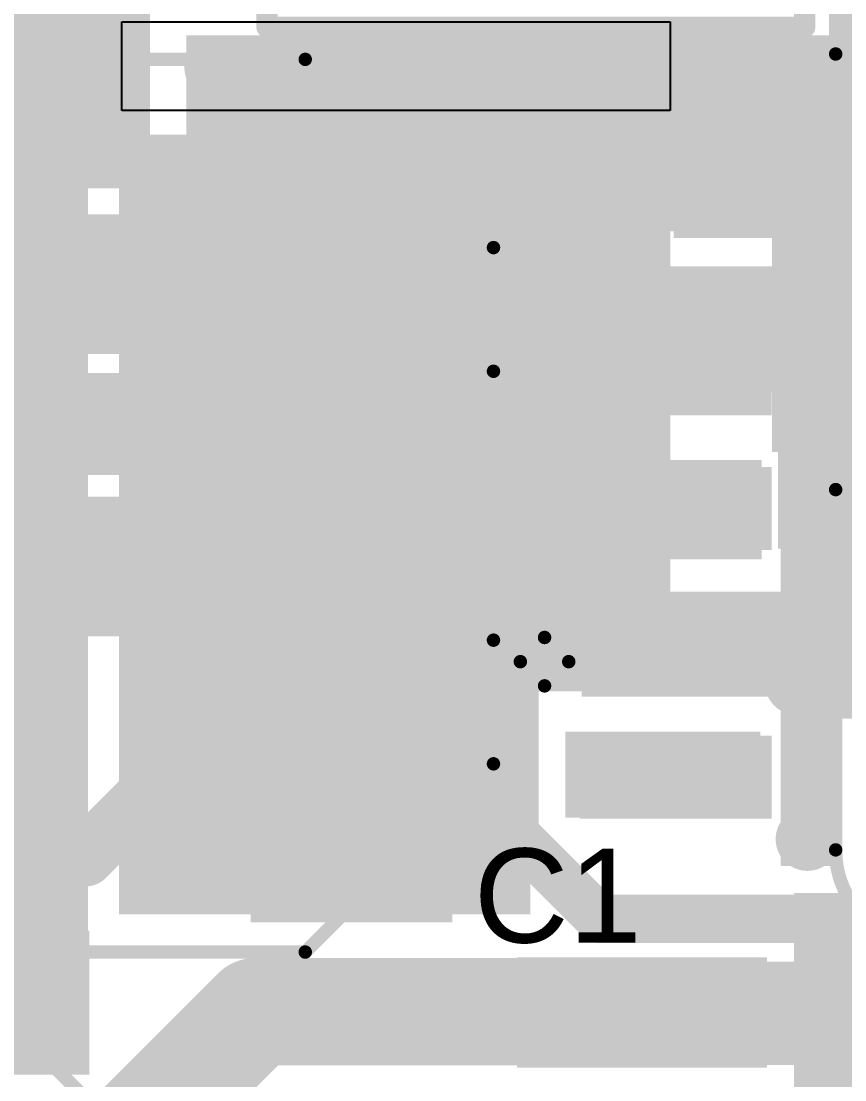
# Model space of a CAD drawing. Header units: millimetres. Extents: x -1.41 to 1.41, y -0.13 to 2.68.
# Drawn here: x -0.0814 to 0.2249, y 1.9225 to 2.3162 of the extents above; entities that cross this region are included whole.
import ezdxf

# ---------------------------------------------------------------- set-up
doc = ezdxf.new("R2010")
doc.units = ezdxf.units.MM
doc.header["$MEASUREMENT"] = 0
for name, color, linetype in [('BottomLayer', 5, 'Continuous'), ('BottomPaste', 16, 'Continuous'), ('BottomSolder', 6, 'Continuous'), ('Mechanical2', 216, 'Continuous'), ('MultiLayer', 9, 'Continuous'), ('PadHoleLayer', 156, 'Continuous'), ('TopLayer', 1, 'Continuous'), ('TopOverlay', 2, 'Continuous'), ('TopPaste', 8, 'Continuous'), ('TopSolder', 216, 'Continuous'), ('ViaHoleLayer', 16, 'Continuous')]:
    doc.layers.add(name, color=color, linetype=linetype)
doc.styles.add('Arial', font='arial.ttf', dxfattribs={"height": 0.2})

# ---------------------------------------------------------------- blocks, each defined once
blk = doc.blocks.new('EEEFT1H221AP_5')
at = {"layer": 'TopLayer'}
blk.add_hatch(color=1, dxfattribs=at).paths.add_polyline_path([(-0.2185, 0.03937), (-0.06102, 0.03937), (-0.06102, -0.03937), (-0.2185, -0.03937)])
at = {"layer": 'TopPaste'}
blk.add_hatch(color=8, dxfattribs=at).paths.add_polyline_path([(-0.2185, 0.03937), (-0.06102, 0.03937), (-0.06102, -0.03937), (-0.2185, -0.03937)])
at = {"layer": 'TopSolder'}
blk.add_hatch(color=216, dxfattribs=at).paths.add_polyline_path([(-0.2225, 0.04337), (-0.05702, 0.04337), (-0.05702, -0.04337), (-0.2225, -0.04337)])
at = {"layer": 'TopOverlay', "const_width": 0.005}
for points in [[(-0.095, 0.166), (-0.165, 0.096)], [(0.136, 0.166), (-0.095, 0.166)], [(-0.165, 0.096), (-0.165, 0.05)], [(-0.184, 0.067), (-0.184, 0.049)], [(-0.175, 0.058), (-0.193, 0.058)], [(-0.165, -0.05), (-0.165, -0.096)], [(-0.095, -0.166), (-0.165, -0.096)], [(0.136, -0.166), (-0.095, -0.166)]]:
    blk.add_lwpolyline(points, dxfattribs=at)
at = {"layer": 'TopOverlay', "const_width": 0.0025}
for points in [[(-0.09625, 0.166, 1), (-0.09375, 0.166, 1)], [(-0.09625, 0.166, 1), (-0.09375, 0.166, 1)], [(-0.16625, 0.096, 1), (-0.16375, 0.096, 1)], [(-0.16625, 0.096, 1), (-0.16375, 0.096, 1)], [(-0.18525, 0.067, 1), (-0.18275, 0.067, 1)], [(-0.19425, 0.058, 1), (-0.19175, 0.058, 1)], [(-0.17625, 0.058, 1), (-0.17375, 0.058, 1)], [(-0.18525, 0.049, 1), (-0.18275, 0.049, 1)], [(-0.16625, 0.05, 1), (-0.16375, 0.05, 1)], [(-0.16625, -0.05, 1), (-0.16375, -0.05, 1)], [(-0.16625, -0.096, 1), (-0.16375, -0.096, 1)], [(-0.16625, -0.096, 1), (-0.16375, -0.096, 1)], [(-0.09625, -0.166, 1), (-0.09375, -0.166, 1)], [(-0.09625, -0.166, 1), (-0.09375, -0.166, 1)]]:
    blk.add_lwpolyline(points, format="xyb", close=True, dxfattribs=at)
blk = doc.blocks.new('HDR1X2_11')
at = {"layer": 'BottomLayer'}
blk.add_hatch(color=5, dxfattribs=at).paths.add_polyline_path([(-0.02953, 0.02953), (0.02953, 0.02953), (0.02953, -0.02953), (-0.02953, -0.02953)])
h = blk.add_hatch(color=5, dxfattribs=at)
edge = h.paths.add_edge_path()
edge.add_arc((0.1, 0), 0.02953, 0, 360)
at = {"layer": 'BottomSolder'}
blk.add_hatch(color=6, dxfattribs=at).paths.add_polyline_path([(-0.03353, 0.03353), (0.03353, 0.03353), (0.03353, -0.03353), (-0.03353, -0.03353)])
h = blk.add_hatch(color=6, dxfattribs=at)
edge = h.paths.add_edge_path()
edge.add_arc((0.1, 0), 0.03353, 0, 360)
at = {"layer": 'MultiLayer'}
blk.add_hatch(color=9, dxfattribs=at).paths.add_polyline_path([(-0.02953, 0.02953), (0.02953, 0.02953), (0.02953, -0.02953), (-0.02953, -0.02953)])
h = blk.add_hatch(color=9, dxfattribs=at)
edge = h.paths.add_edge_path()
edge.add_arc((0.1, 0), 0.02953, 0, 360)
at = {"layer": 'PadHoleLayer'}
h = blk.add_hatch(color=156, dxfattribs=at)
edge = h.paths.add_edge_path()
edge.add_arc((0, 0), 0.01772, 0, 360)
h = blk.add_hatch(color=156, dxfattribs=at)
edge = h.paths.add_edge_path()
edge.add_arc((0.1, 0), 0.01772, 0, 360)
at = {"layer": 'TopLayer'}
blk.add_hatch(color=1, dxfattribs=at).paths.add_polyline_path([(-0.02953, 0.02953), (0.02953, 0.02953), (0.02953, -0.02953), (-0.02953, -0.02953)])
h = blk.add_hatch(color=1, dxfattribs=at)
edge = h.paths.add_edge_path()
edge.add_arc((0.1, 0), 0.02953, 0, 360)
at = {"layer": 'TopSolder'}
blk.add_hatch(color=216, dxfattribs=at).paths.add_polyline_path([(-0.03353, 0.03353), (0.03353, 0.03353), (0.03353, -0.03353), (-0.03353, -0.03353)])
h = blk.add_hatch(color=216, dxfattribs=at)
edge = h.paths.add_edge_path()
edge.add_arc((0.1, 0), 0.03353, 0, 360)
at = {"layer": 'TopOverlay', "const_width": 0.00787}
for points in [[(-0.05, 0.05), (-0.05, -0.05)], [(0.15, 0.05), (-0.05, 0.05)], [(0.15, 0.05), (0.15, -0.05)], [(0.15, -0.05), (-0.05, -0.05)]]:
    blk.add_lwpolyline(points, dxfattribs=at)
at = {"layer": 'TopOverlay', "const_width": 0.00394}
for points in [[(-0.05197, 0.05, 1), (-0.04803, 0.05, 1)], [(-0.05197, 0.05, 1), (-0.04803, 0.05, 1)], [(0.14803, 0.05, 1), (0.15197, 0.05, 1)], [(0.14803, 0.05, 1), (0.15197, 0.05, 1)], [(-0.05197, -0.05, 1), (-0.04803, -0.05, 1)], [(-0.05197, -0.05, 1), (-0.04803, -0.05, 1)], [(0.14803, -0.05, 1), (0.15197, -0.05, 1)], [(0.14803, -0.05, 1), (0.15197, -0.05, 1)]]:
    blk.add_lwpolyline(points, format="xyb", close=True, dxfattribs=at)
blk = doc.blocks.new('SMA_B_14')
at = {"layer": 'BottomLayer'}
for points in [[(-0.12795, 0.03346), (-0.02953, 0.03346), (-0.02953, -0.03346), (-0.12795, -0.03346)], [(0.02953, 0.03346), (0.12795, 0.03346), (0.12795, -0.03346), (0.02953, -0.03346)]]:
    blk.add_hatch(color=5, dxfattribs=at).paths.add_polyline_path(points)
at = {"layer": 'BottomPaste'}
for points in [[(-0.12795, 0.03346), (-0.02953, 0.03346), (-0.02953, -0.03346), (-0.12795, -0.03346)], [(0.02953, 0.03346), (0.12795, 0.03346), (0.12795, -0.03346), (0.02953, -0.03346)]]:
    blk.add_hatch(color=16, dxfattribs=at).paths.add_polyline_path(points)
at = {"layer": 'BottomSolder'}
for points in [[(-0.13195, 0.03746), (-0.02553, 0.03746), (-0.02553, -0.03746), (-0.13195, -0.03746)], [(0.02553, 0.03746), (0.13195, 0.03746), (0.13195, -0.03746), (0.02553, -0.03746)]]:
    blk.add_hatch(color=6, dxfattribs=at).paths.add_polyline_path(points)
blk = doc.blocks.new('8_HTSOP_J_B_18')
at = {"layer": 'BottomLayer'}
for points in [[(-0.13622, 0.08642), (-0.07283, 0.08642), (-0.07283, 0.06358), (-0.13622, 0.06358)], [(0.07283, 0.08642), (0.13622, 0.08642), (0.13622, 0.06358), (0.07283, 0.06358)], [(0.03937, 0.04921), (0.03937, -0.04921), (-0.03937, -0.04921), (-0.03937, 0.04921)], [(-0.13622, 0.03642), (-0.07283, 0.03642), (-0.07283, 0.01358), (-0.13622, 0.01358)], [(0.07283, 0.03642), (0.13622, 0.03642), (0.13622, 0.01358), (0.07283, 0.01358)], [(-0.13622, -0.01358), (-0.07283, -0.01358), (-0.07283, -0.03642), (-0.13622, -0.03642)], [(0.07283, -0.01358), (0.13622, -0.01358), (0.13622, -0.03642), (0.07283, -0.03642)], [(-0.13622, -0.06358), (-0.07283, -0.06358), (-0.07283, -0.08642), (-0.13622, -0.08642)], [(0.07283, -0.06358), (0.13622, -0.06358), (0.13622, -0.08642), (0.07283, -0.08642)]]:
    blk.add_hatch(color=5, dxfattribs=at).paths.add_polyline_path(points)
at = {"layer": 'BottomPaste'}
for points in [[(-0.13622, 0.08642), (-0.07283, 0.08642), (-0.07283, 0.06358), (-0.13622, 0.06358)], [(0.07283, 0.08642), (0.13622, 0.08642), (0.13622, 0.06358), (0.07283, 0.06358)], [(-0.13622, 0.03642), (-0.07283, 0.03642), (-0.07283, 0.01358), (-0.13622, 0.01358)], [(0.07283, 0.03642), (0.13622, 0.03642), (0.13622, 0.01358), (0.07283, 0.01358)], [(-0.13622, -0.01358), (-0.07283, -0.01358), (-0.07283, -0.03642), (-0.13622, -0.03642)], [(0.07283, -0.01358), (0.13622, -0.01358), (0.13622, -0.03642), (0.07283, -0.03642)], [(-0.13622, -0.06358), (-0.07283, -0.06358), (-0.07283, -0.08642), (-0.13622, -0.08642)], [(0.07283, -0.06358), (0.13622, -0.06358), (0.13622, -0.08642), (0.07283, -0.08642)]]:
    blk.add_hatch(color=16, dxfattribs=at).paths.add_polyline_path(points)
at = {"layer": 'BottomSolder'}
for points in [[(-0.14022, 0.09042), (-0.06883, 0.09042), (-0.06883, 0.05958), (-0.14022, 0.05958)], [(0.06883, 0.09042), (0.14022, 0.09042), (0.14022, 0.05958), (0.06883, 0.05958)], [(0.04337, 0.05321), (0.04337, -0.05321), (-0.04337, -0.05321), (-0.04337, 0.05321)], [(-0.14022, 0.04042), (-0.06883, 0.04042), (-0.06883, 0.00958), (-0.14022, 0.00958)], [(0.06883, 0.04042), (0.14022, 0.04042), (0.14022, 0.00958), (0.06883, 0.00958)], [(-0.14022, -0.00958), (-0.06883, -0.00958), (-0.06883, -0.04042), (-0.14022, -0.04042)], [(0.06883, -0.00958), (0.14022, -0.00958), (0.14022, -0.04042), (0.06883, -0.04042)], [(-0.14022, -0.05958), (-0.06883, -0.05958), (-0.06883, -0.09042), (-0.14022, -0.09042)], [(0.06883, -0.05958), (0.14022, -0.05958), (0.14022, -0.09042), (0.06883, -0.09042)]]:
    blk.add_hatch(color=6, dxfattribs=at).paths.add_polyline_path(points)
at = {"layer": 'BottomPaste'}
for p, q in [((0.025, 0.03032), (-0.025, 0.03032)), ((-0.025, 0.03032), (-0.025, -0.03032)), ((0.025, -0.03032), (0.025, 0.03032)), ((-0.025, -0.03032), (0.025, -0.03032))]:
    blk.add_line(p, q, dxfattribs=at)
blk = doc.blocks.new('CAP_0603_B_51')
at = {"layer": 'BottomLayer'}
for points in [[(-0.045, -0.0175), (-0.045, 0.0175), (-0.015, 0.0175), (-0.015, -0.0175)], [(0.015, -0.0175), (0.015, 0.0175), (0.045, 0.0175), (0.045, -0.0175)]]:
    blk.add_hatch(color=5, dxfattribs=at).paths.add_polyline_path(points)
at = {"layer": 'BottomPaste'}
for points in [[(-0.045, -0.0175), (-0.045, 0.0175), (-0.015, 0.0175), (-0.015, -0.0175)], [(0.015, -0.0175), (0.015, 0.0175), (0.045, 0.0175), (0.045, -0.0175)]]:
    blk.add_hatch(color=16, dxfattribs=at).paths.add_polyline_path(points)
at = {"layer": 'BottomSolder'}
for points in [[(-0.04736, -0.01986), (-0.04736, 0.01986), (-0.01264, 0.01986), (-0.01264, -0.01986)], [(0.01264, -0.01986), (0.01264, 0.01986), (0.04736, 0.01986), (0.04736, -0.01986)]]:
    blk.add_hatch(color=6, dxfattribs=at).paths.add_polyline_path(points)
blk = doc.blocks.new('CAP_0402_B_53')
at = {"layer": 'BottomLayer'}
for points in [[(-0.0095, 0.0125), (-0.0095, -0.0125), (-0.0275, -0.0125), (-0.0275, 0.0125)], [(0.0275, 0.0125), (0.0275, -0.0125), (0.0095, -0.0125), (0.0095, 0.0125)]]:
    blk.add_hatch(color=5, dxfattribs=at).paths.add_polyline_path(points)
at = {"layer": 'BottomPaste'}
for points in [[(-0.0095, 0.0125), (-0.0095, -0.0125), (-0.0275, -0.0125), (-0.0275, 0.0125)], [(0.0275, 0.0125), (0.0275, -0.0125), (0.0095, -0.0125), (0.0095, 0.0125)]]:
    blk.add_hatch(color=16, dxfattribs=at).paths.add_polyline_path(points)
at = {"layer": 'BottomSolder'}
for points in [[(-0.00714, 0.01486), (-0.00714, -0.01486), (-0.02986, -0.01486), (-0.02986, 0.01486)], [(0.02986, 0.01486), (0.02986, -0.01486), (0.00714, -0.01486), (0.00714, 0.01486)]]:
    blk.add_hatch(color=6, dxfattribs=at).paths.add_polyline_path(points)
blk = doc.blocks.new('CAP_0603_B_55')
at = {"layer": 'BottomLayer'}
for points in [[(-0.045, -0.0175), (-0.045, 0.0175), (-0.015, 0.0175), (-0.015, -0.0175)], [(0.015, -0.0175), (0.015, 0.0175), (0.045, 0.0175), (0.045, -0.0175)]]:
    blk.add_hatch(color=5, dxfattribs=at).paths.add_polyline_path(points)
at = {"layer": 'BottomPaste'}
for points in [[(-0.045, -0.0175), (-0.045, 0.0175), (-0.015, 0.0175), (-0.015, -0.0175)], [(0.015, -0.0175), (0.015, 0.0175), (0.045, 0.0175), (0.045, -0.0175)]]:
    blk.add_hatch(color=16, dxfattribs=at).paths.add_polyline_path(points)
at = {"layer": 'BottomSolder'}
for points in [[(-0.04736, -0.01986), (-0.04736, 0.01986), (-0.01264, 0.01986), (-0.01264, -0.01986)], [(0.01264, -0.01986), (0.01264, 0.01986), (0.04736, 0.01986), (0.04736, -0.01986)]]:
    blk.add_hatch(color=6, dxfattribs=at).paths.add_polyline_path(points)
blk = doc.blocks.new('CAP_0603_B_56')
at = {"layer": 'BottomLayer'}
for points in [[(-0.045, -0.0175), (-0.045, 0.0175), (-0.015, 0.0175), (-0.015, -0.0175)], [(0.015, -0.0175), (0.015, 0.0175), (0.045, 0.0175), (0.045, -0.0175)]]:
    blk.add_hatch(color=5, dxfattribs=at).paths.add_polyline_path(points)
at = {"layer": 'BottomPaste'}
for points in [[(-0.045, -0.0175), (-0.045, 0.0175), (-0.015, 0.0175), (-0.015, -0.0175)], [(0.015, -0.0175), (0.015, 0.0175), (0.045, 0.0175), (0.045, -0.0175)]]:
    blk.add_hatch(color=16, dxfattribs=at).paths.add_polyline_path(points)
at = {"layer": 'BottomSolder'}
for points in [[(-0.04736, -0.01986), (-0.04736, 0.01986), (-0.01264, 0.01986), (-0.01264, -0.01986)], [(0.01264, -0.01986), (0.01264, 0.01986), (0.04736, 0.01986), (0.04736, -0.01986)]]:
    blk.add_hatch(color=6, dxfattribs=at).paths.add_polyline_path(points)
blk = doc.blocks.new('SLF12575T_221M1R3_PF_126')
at = {"layer": 'TopLayer'}
blk.add_hatch(color=1, dxfattribs=at).paths.add_polyline_path([(0.16732, 0.06299), (0.26969, 0.06299), (0.26969, -0.06299), (0.16732, -0.06299)])
at = {"layer": 'TopPaste'}
blk.add_hatch(color=8, dxfattribs=at).paths.add_polyline_path([(0.16732, 0.06299), (0.26969, 0.06299), (0.26969, -0.06299), (0.16732, -0.06299)])
at = {"layer": 'TopSolder'}
blk.add_hatch(color=216, dxfattribs=at).paths.add_polyline_path([(0.16332, 0.06699), (0.27369, 0.06699), (0.27369, -0.06699), (0.16332, -0.06699)])
at = {"layer": 'TopOverlay', "const_width": 0.005}
blk.add_lwpolyline([(0.217, 0.249, -0.414214), (0.25, 0.215)], format="xyb", dxfattribs=at)
for points in [[(0.25, 0.215), (0.25, 0.081)], [(0.25, -0.081), (0.25, -0.215)]]:
    blk.add_lwpolyline(points, dxfattribs=at)
at = {"layer": 'TopOverlay', "const_width": 0.0025}
for points in [[(0.24875, 0.215, 1), (0.25125, 0.215, 1)], [(0.24875, 0.215, 1), (0.25125, 0.215, 1)], [(0.24875, 0.081, 1), (0.25125, 0.081, 1)], [(0.24875, -0.081, 1), (0.25125, -0.081, 1)]]:
    blk.add_lwpolyline(points, format="xyb", close=True, dxfattribs=at)
blk = doc.blocks.new('PRT_10474_128')
at = {"layer": 'TopOverlay', "const_width": 0.005}
blk.add_lwpolyline([(-0.318, 0.057), (-0.266, 0.109)], dxfattribs=at)
blk = doc.blocks.new('RES0603_B_143')
at = {"layer": 'BottomLayer'}
for points in [[(-0.045, -0.0175), (-0.045, 0.0175), (-0.015, 0.0175), (-0.015, -0.0175)], [(0.015, -0.0175), (0.015, 0.0175), (0.045, 0.0175), (0.045, -0.0175)]]:
    blk.add_hatch(color=5, dxfattribs=at).paths.add_polyline_path(points)
at = {"layer": 'BottomPaste'}
for points in [[(-0.045, -0.0175), (-0.045, 0.0175), (-0.015, 0.0175), (-0.015, -0.0175)], [(0.015, -0.0175), (0.015, 0.0175), (0.045, 0.0175), (0.045, -0.0175)]]:
    blk.add_hatch(color=16, dxfattribs=at).paths.add_polyline_path(points)
at = {"layer": 'BottomSolder'}
for points in [[(-0.049, -0.0215), (-0.049, 0.0215), (-0.011, 0.0215), (-0.011, -0.0215)], [(0.011, -0.0215), (0.011, 0.0215), (0.049, 0.0215), (0.049, -0.0215)]]:
    blk.add_hatch(color=6, dxfattribs=at).paths.add_polyline_path(points)
blk = doc.blocks.new('RES0603_B_145')
at = {"layer": 'BottomLayer'}
for points in [[(-0.045, -0.0175), (-0.045, 0.0175), (-0.015, 0.0175), (-0.015, -0.0175)], [(0.015, -0.0175), (0.015, 0.0175), (0.045, 0.0175), (0.045, -0.0175)]]:
    blk.add_hatch(color=5, dxfattribs=at).paths.add_polyline_path(points)
at = {"layer": 'BottomPaste'}
for points in [[(-0.045, -0.0175), (-0.045, 0.0175), (-0.015, 0.0175), (-0.015, -0.0175)], [(0.015, -0.0175), (0.015, 0.0175), (0.045, 0.0175), (0.045, -0.0175)]]:
    blk.add_hatch(color=16, dxfattribs=at).paths.add_polyline_path(points)
at = {"layer": 'BottomSolder'}
for points in [[(-0.049, -0.0215), (-0.049, 0.0215), (-0.011, 0.0215), (-0.011, -0.0215)], [(0.011, -0.0215), (0.011, 0.0215), (0.049, 0.0215), (0.049, -0.0215)]]:
    blk.add_hatch(color=6, dxfattribs=at).paths.add_polyline_path(points)

msp = doc.modelspace()

# ---------------------------------------------------------------- hatches: boundary and pattern name
at = {"layer": 'BottomLayer'}
for points in [[(-0.03355, 2.26727), (-0.03355, 2.36327), (-0.086, 2.36327), (-0.086, 2.26727)], [(-0.02, 2.238), (0.291, 2.238), (0.291, 2.311), (-0.02, 2.311)], [(-0.21171, 2.254), (-0.03371, 2.254), (-0.03371, 2.298), (-0.21171, 2.298)], [(-0.08, 2.28137), (-0.03371, 2.28137), (-0.03371, 2.29802), (-0.08, 2.29802)], [(-0.13071, 2.19237), (-0.03471, 2.19237), (-0.03471, 2.24437), (-0.13071, 2.24437)], [(-0.017, 2.178), (0.22, 2.178), (0.22, 2.225), (-0.017, 2.225)], [(0.201, 2.002), (0.22, 2.002), (0.22, 2.217), (0.201, 2.217)], [(0.004, 1.981), (0.079, 1.981), (0.079, 2.197), (0.004, 2.197)], [(0.086, 2.116), (0.194, 2.116), (0.194, 2.153), (0.086, 2.153)], [(-0.13271, 2.08837), (-0.03671, 2.08837), (-0.03671, 2.13937), (-0.13271, 2.13937)], [(0.127, 2.065), (0.215, 2.065), (0.215, 2.104), (0.127, 2.104)], [(0.121, 2.052), (0.121, 2.01996), (0.19343, 2.01996), (0.19343, 2.052)], [(-0.166, 1.92437), (-0.056, 1.92437), (-0.056, 1.978), (-0.166, 1.978)], [(0.102, 1.928), (0.46829, 1.928), (0.46829, 1.96637), (0.102, 1.96637)], [(-0.21971, 1.92437), (-0.07671, 1.92437), (-0.07671, 1.96), (-0.21971, 1.96)]]:
    msp.add_hatch(color=5, dxfattribs=at).paths.add_polyline_path(points)
h = msp.add_hatch(color=5, dxfattribs=at)
edge = h.paths.add_edge_path()
edge.add_arc((-0.0089, 2.299), 0.01181, 0, 360)
h = msp.add_hatch(color=5, dxfattribs=at)
edge = h.paths.add_edge_path()
edge.add_arc((0.01541, 2.299), 0.01181, 0, 360)
h = msp.add_hatch(color=5, dxfattribs=at)
edge = h.paths.add_edge_path()
edge.add_arc((0.03971, 2.299), 0.01181, 0, 360)
h = msp.add_hatch(color=5, dxfattribs=at)
edge = h.paths.add_edge_path()
edge.add_arc((0.06401, 2.299), 0.01181, 0, 360)
h = msp.add_hatch(color=5, dxfattribs=at)
edge = h.paths.add_edge_path()
edge.add_arc((0.08832, 2.299), 0.01181, 0, 360)
h = msp.add_hatch(color=5, dxfattribs=at)
edge = h.paths.add_edge_path()
edge.add_arc((0.11262, 2.299), 0.01181, 0, 360)
h = msp.add_hatch(color=5, dxfattribs=at)
edge = h.paths.add_edge_path()
edge.add_arc((0.13692, 2.299), 0.01181, 0, 360)
h = msp.add_hatch(color=5, dxfattribs=at)
edge = h.paths.add_edge_path()
edge.add_arc((0.18, 2.209), 0.01181, 0, 360)
h = msp.add_hatch(color=5, dxfattribs=at)
edge = h.paths.add_edge_path()
edge.add_arc((0.01624, 2.14284), 0.01181, 0, 360)
h = msp.add_hatch(color=5, dxfattribs=at)
edge = h.paths.add_edge_path()
edge.add_arc((0.04116, 2.14284), 0.01181, 0, 360)
h = msp.add_hatch(color=5, dxfattribs=at)
edge = h.paths.add_edge_path()
edge.add_arc((0.06608, 2.14284), 0.01181, 0, 360)
h = msp.add_hatch(color=5, dxfattribs=at)
edge = h.paths.add_edge_path()
edge.add_arc((0.01624, 2.11292), 0.01181, 0, 360)
h = msp.add_hatch(color=5, dxfattribs=at)
edge = h.paths.add_edge_path()
edge.add_arc((0.04116, 2.11292), 0.01181, 0, 360)
h = msp.add_hatch(color=5, dxfattribs=at)
edge = h.paths.add_edge_path()
edge.add_arc((0.06608, 2.11292), 0.01181, 0, 360)
h = msp.add_hatch(color=5, dxfattribs=at)
edge = h.paths.add_edge_path()
edge.add_arc((0.207, 2.09383), 0.01181, 0, 360)
h = msp.add_hatch(color=5, dxfattribs=at)
edge = h.paths.add_edge_path()
edge.add_arc((0.01624, 2.084), 0.01181, 0, 360)
h = msp.add_hatch(color=5, dxfattribs=at)
edge = h.paths.add_edge_path()
edge.add_arc((0.04116, 2.084), 0.01181, 0, 360)
h = msp.add_hatch(color=5, dxfattribs=at)
edge = h.paths.add_edge_path()
edge.add_arc((0.06608, 2.084), 0.01181, 0, 360)
h = msp.add_hatch(color=5, dxfattribs=at)
edge = h.paths.add_edge_path()
edge.add_arc((0.207, 2.07), 0.01181, 0, 360)
h = msp.add_hatch(color=5, dxfattribs=at)
edge = h.paths.add_edge_path()
edge.add_arc((0.01624, 2.05708), 0.01181, 0, 360)
h = msp.add_hatch(color=5, dxfattribs=at)
edge = h.paths.add_edge_path()
edge.add_arc((0.04116, 2.05708), 0.01181, 0, 360)
h = msp.add_hatch(color=5, dxfattribs=at)
edge = h.paths.add_edge_path()
edge.add_arc((0.06608, 2.05708), 0.01181, 0, 360)
h = msp.add_hatch(color=5, dxfattribs=at)
edge = h.paths.add_edge_path()
edge.add_arc((0.141, 2.032), 0.01181, 0, 360)
h = msp.add_hatch(color=5, dxfattribs=at)
edge = h.paths.add_edge_path()
edge.add_arc((0.01624, 2.03016), 0.01181, 0, 360)
h = msp.add_hatch(color=5, dxfattribs=at)
edge = h.paths.add_edge_path()
edge.add_arc((0.04116, 2.03016), 0.01181, 0, 360)
h = msp.add_hatch(color=5, dxfattribs=at)
edge = h.paths.add_edge_path()
edge.add_arc((0.06608, 2.03016), 0.01181, 0, 360)
h = msp.add_hatch(color=5, dxfattribs=at)
edge = h.paths.add_edge_path()
edge.add_arc((0.211, 2.012), 0.01181, 0, 360)
h = msp.add_hatch(color=5, dxfattribs=at)
edge = h.paths.add_edge_path()
edge.add_arc((0.01624, 2.00324), 0.01181, 0, 360)
h = msp.add_hatch(color=5, dxfattribs=at)
edge = h.paths.add_edge_path()
edge.add_arc((0.04116, 2.00324), 0.01181, 0, 360)
h = msp.add_hatch(color=5, dxfattribs=at)
edge = h.paths.add_edge_path()
edge.add_arc((0.06608, 2.00324), 0.01181, 0, 360)
h = msp.add_hatch(color=5, dxfattribs=at)
edge = h.paths.add_edge_path()
edge.add_arc((-0.074, 1.954), 0.01181, 0, 360)
h = msp.add_hatch(color=5, dxfattribs=at)
edge = h.paths.add_edge_path()
edge.add_arc((0.12029, 1.94781), 0.01181, 0, 360)
h = msp.add_hatch(color=5, dxfattribs=at)
edge = h.paths.add_edge_path()
edge.add_arc((0.14721, 1.94781), 0.01181, 0, 360)
h = msp.add_hatch(color=5, dxfattribs=at)
edge = h.paths.add_edge_path()
edge.add_arc((0.17413, 1.94781), 0.01181, 0, 360)
at = {"layer": 'BottomSolder'}
h = msp.add_hatch(color=6, dxfattribs=at)
edge = h.paths.add_edge_path()
edge.add_arc((-0.0089, 2.299), 0.00591, 0, 360)
h = msp.add_hatch(color=6, dxfattribs=at)
edge = h.paths.add_edge_path()
edge.add_arc((0.01541, 2.299), 0.00591, 0, 360)
h = msp.add_hatch(color=6, dxfattribs=at)
edge = h.paths.add_edge_path()
edge.add_arc((0.03971, 2.299), 0.00591, 0, 360)
h = msp.add_hatch(color=6, dxfattribs=at)
edge = h.paths.add_edge_path()
edge.add_arc((0.06401, 2.299), 0.00591, 0, 360)
h = msp.add_hatch(color=6, dxfattribs=at)
edge = h.paths.add_edge_path()
edge.add_arc((0.08832, 2.299), 0.00591, 0, 360)
h = msp.add_hatch(color=6, dxfattribs=at)
edge = h.paths.add_edge_path()
edge.add_arc((0.11262, 2.299), 0.00591, 0, 360)
h = msp.add_hatch(color=6, dxfattribs=at)
edge = h.paths.add_edge_path()
edge.add_arc((0.13692, 2.299), 0.00591, 0, 360)
h = msp.add_hatch(color=6, dxfattribs=at)
edge = h.paths.add_edge_path()
edge.add_arc((0.18, 2.209), 0.00591, 0, 360)
h = msp.add_hatch(color=6, dxfattribs=at)
edge = h.paths.add_edge_path()
edge.add_arc((0.01624, 2.14284), 0.00591, 0, 360)
h = msp.add_hatch(color=6, dxfattribs=at)
edge = h.paths.add_edge_path()
edge.add_arc((0.04116, 2.14284), 0.00591, 0, 360)
h = msp.add_hatch(color=6, dxfattribs=at)
edge = h.paths.add_edge_path()
edge.add_arc((0.06608, 2.14284), 0.00591, 0, 360)
h = msp.add_hatch(color=6, dxfattribs=at)
edge = h.paths.add_edge_path()
edge.add_arc((0.01624, 2.11292), 0.00591, 0, 360)
h = msp.add_hatch(color=6, dxfattribs=at)
edge = h.paths.add_edge_path()
edge.add_arc((0.04116, 2.11292), 0.00591, 0, 360)
h = msp.add_hatch(color=6, dxfattribs=at)
edge = h.paths.add_edge_path()
edge.add_arc((0.06608, 2.11292), 0.00591, 0, 360)
h = msp.add_hatch(color=6, dxfattribs=at)
edge = h.paths.add_edge_path()
edge.add_arc((0.207, 2.09383), 0.00591, 0, 360)
h = msp.add_hatch(color=6, dxfattribs=at)
edge = h.paths.add_edge_path()
edge.add_arc((0.01624, 2.084), 0.00591, 0, 360)
h = msp.add_hatch(color=6, dxfattribs=at)
edge = h.paths.add_edge_path()
edge.add_arc((0.04116, 2.084), 0.00591, 0, 360)
h = msp.add_hatch(color=6, dxfattribs=at)
edge = h.paths.add_edge_path()
edge.add_arc((0.06608, 2.084), 0.00591, 0, 360)
h = msp.add_hatch(color=6, dxfattribs=at)
edge = h.paths.add_edge_path()
edge.add_arc((0.207, 2.07), 0.00591, 0, 360)
h = msp.add_hatch(color=6, dxfattribs=at)
edge = h.paths.add_edge_path()
edge.add_arc((0.01624, 2.05708), 0.00591, 0, 360)
h = msp.add_hatch(color=6, dxfattribs=at)
edge = h.paths.add_edge_path()
edge.add_arc((0.04116, 2.05708), 0.00591, 0, 360)
h = msp.add_hatch(color=6, dxfattribs=at)
edge = h.paths.add_edge_path()
edge.add_arc((0.06608, 2.05708), 0.00591, 0, 360)
h = msp.add_hatch(color=6, dxfattribs=at)
edge = h.paths.add_edge_path()
edge.add_arc((0.01624, 2.03016), 0.00591, 0, 360)
h = msp.add_hatch(color=6, dxfattribs=at)
edge = h.paths.add_edge_path()
edge.add_arc((0.04116, 2.03016), 0.00591, 0, 360)
h = msp.add_hatch(color=6, dxfattribs=at)
edge = h.paths.add_edge_path()
edge.add_arc((0.06608, 2.03016), 0.00591, 0, 360)
h = msp.add_hatch(color=6, dxfattribs=at)
edge = h.paths.add_edge_path()
edge.add_arc((0.141, 2.032), 0.00591, 0, 360)
h = msp.add_hatch(color=6, dxfattribs=at)
edge = h.paths.add_edge_path()
edge.add_arc((0.211, 2.012), 0.00591, 0, 360)
h = msp.add_hatch(color=6, dxfattribs=at)
edge = h.paths.add_edge_path()
edge.add_arc((0.01624, 2.00324), 0.00591, 0, 360)
h = msp.add_hatch(color=6, dxfattribs=at)
edge = h.paths.add_edge_path()
edge.add_arc((0.04116, 2.00324), 0.00591, 0, 360)
h = msp.add_hatch(color=6, dxfattribs=at)
edge = h.paths.add_edge_path()
edge.add_arc((0.06608, 2.00324), 0.00591, 0, 360)
h = msp.add_hatch(color=6, dxfattribs=at)
edge = h.paths.add_edge_path()
edge.add_arc((-0.074, 1.954), 0.00591, 0, 360)
h = msp.add_hatch(color=6, dxfattribs=at)
edge = h.paths.add_edge_path()
edge.add_arc((0.12029, 1.94781), 0.00591, 0, 360)
h = msp.add_hatch(color=6, dxfattribs=at)
edge = h.paths.add_edge_path()
edge.add_arc((0.14721, 1.94781), 0.00591, 0, 360)
h = msp.add_hatch(color=6, dxfattribs=at)
edge = h.paths.add_edge_path()
edge.add_arc((0.17413, 1.94781), 0.00591, 0, 360)
at = {"layer": 'TopLayer'}
for points in [[(0.219, 2.308), (0.304, 2.308), (0.304, 2.499), (0.219, 2.499)], [(0.2, 2.12), (0.347, 2.12), (0.347, 2.293), (0.2, 2.293)], [(-0.045, 2.067), (0.16, 2.067), (0.16, 2.274), (-0.045, 2.274)], [(-0.045, 1.984), (0.108, 1.984), (0.108, 2.082), (-0.045, 2.082)], [(0.29, 1.748), (0.29, 1.992), (0.206, 1.992), (0.206, 1.748)], [(0.103, 1.927), (0.196, 1.927), (0.196, 1.968), (0.103, 1.968)]]:
    msp.add_hatch(color=1, dxfattribs=at).paths.add_polyline_path(points)
h = msp.add_hatch(color=1, dxfattribs=at)
edge = h.paths.add_edge_path()
edge.add_arc((-0.0089, 2.299), 0.01181, 0, 360)
h = msp.add_hatch(color=1, dxfattribs=at)
edge = h.paths.add_edge_path()
edge.add_arc((0.01541, 2.299), 0.01181, 0, 360)
h = msp.add_hatch(color=1, dxfattribs=at)
edge = h.paths.add_edge_path()
edge.add_arc((0.03971, 2.299), 0.01181, 0, 360)
h = msp.add_hatch(color=1, dxfattribs=at)
edge = h.paths.add_edge_path()
edge.add_arc((0.06401, 2.299), 0.01181, 0, 360)
h = msp.add_hatch(color=1, dxfattribs=at)
edge = h.paths.add_edge_path()
edge.add_arc((0.08832, 2.299), 0.01181, 0, 360)
h = msp.add_hatch(color=1, dxfattribs=at)
edge = h.paths.add_edge_path()
edge.add_arc((0.11262, 2.299), 0.01181, 0, 360)
h = msp.add_hatch(color=1, dxfattribs=at)
edge = h.paths.add_edge_path()
edge.add_arc((0.13692, 2.299), 0.01181, 0, 360)
h = msp.add_hatch(color=1, dxfattribs=at)
edge = h.paths.add_edge_path()
edge.add_arc((0.18, 2.209), 0.01181, 0, 360)
h = msp.add_hatch(color=1, dxfattribs=at)
edge = h.paths.add_edge_path()
edge.add_arc((0.01624, 2.14284), 0.01181, 0, 360)
h = msp.add_hatch(color=1, dxfattribs=at)
edge = h.paths.add_edge_path()
edge.add_arc((0.04116, 2.14284), 0.01181, 0, 360)
h = msp.add_hatch(color=1, dxfattribs=at)
edge = h.paths.add_edge_path()
edge.add_arc((0.06608, 2.14284), 0.01181, 0, 360)
h = msp.add_hatch(color=1, dxfattribs=at)
edge = h.paths.add_edge_path()
edge.add_arc((0.01624, 2.11292), 0.01181, 0, 360)
h = msp.add_hatch(color=1, dxfattribs=at)
edge = h.paths.add_edge_path()
edge.add_arc((0.04116, 2.11292), 0.01181, 0, 360)
h = msp.add_hatch(color=1, dxfattribs=at)
edge = h.paths.add_edge_path()
edge.add_arc((0.06608, 2.11292), 0.01181, 0, 360)
h = msp.add_hatch(color=1, dxfattribs=at)
edge = h.paths.add_edge_path()
edge.add_arc((0.207, 2.09383), 0.01181, 0, 360)
h = msp.add_hatch(color=1, dxfattribs=at)
edge = h.paths.add_edge_path()
edge.add_arc((0.01624, 2.084), 0.01181, 0, 360)
h = msp.add_hatch(color=1, dxfattribs=at)
edge = h.paths.add_edge_path()
edge.add_arc((0.04116, 2.084), 0.01181, 0, 360)
h = msp.add_hatch(color=1, dxfattribs=at)
edge = h.paths.add_edge_path()
edge.add_arc((0.06608, 2.084), 0.01181, 0, 360)
h = msp.add_hatch(color=1, dxfattribs=at)
edge = h.paths.add_edge_path()
edge.add_arc((0.207, 2.07), 0.01181, 0, 360)
h = msp.add_hatch(color=1, dxfattribs=at)
edge = h.paths.add_edge_path()
edge.add_arc((0.01624, 2.05708), 0.01181, 0, 360)
h = msp.add_hatch(color=1, dxfattribs=at)
edge = h.paths.add_edge_path()
edge.add_arc((0.04116, 2.05708), 0.01181, 0, 360)
h = msp.add_hatch(color=1, dxfattribs=at)
edge = h.paths.add_edge_path()
edge.add_arc((0.06608, 2.05708), 0.01181, 0, 360)
h = msp.add_hatch(color=1, dxfattribs=at)
edge = h.paths.add_edge_path()
edge.add_arc((0.141, 2.032), 0.01181, 0, 360)
h = msp.add_hatch(color=1, dxfattribs=at)
edge = h.paths.add_edge_path()
edge.add_arc((0.01624, 2.03016), 0.01181, 0, 360)
h = msp.add_hatch(color=1, dxfattribs=at)
edge = h.paths.add_edge_path()
edge.add_arc((0.04116, 2.03016), 0.01181, 0, 360)
h = msp.add_hatch(color=1, dxfattribs=at)
edge = h.paths.add_edge_path()
edge.add_arc((0.06608, 2.03016), 0.01181, 0, 360)
h = msp.add_hatch(color=1, dxfattribs=at)
edge = h.paths.add_edge_path()
edge.add_arc((0.211, 2.012), 0.01181, 0, 360)
h = msp.add_hatch(color=1, dxfattribs=at)
edge = h.paths.add_edge_path()
edge.add_arc((0.01624, 2.00324), 0.01181, 0, 360)
h = msp.add_hatch(color=1, dxfattribs=at)
edge = h.paths.add_edge_path()
edge.add_arc((0.04116, 2.00324), 0.01181, 0, 360)
h = msp.add_hatch(color=1, dxfattribs=at)
edge = h.paths.add_edge_path()
edge.add_arc((0.06608, 2.00324), 0.01181, 0, 360)
h = msp.add_hatch(color=1, dxfattribs=at)
edge = h.paths.add_edge_path()
edge.add_arc((-0.074, 1.954), 0.01181, 0, 360)
h = msp.add_hatch(color=1, dxfattribs=at)
edge = h.paths.add_edge_path()
edge.add_arc((0.12029, 1.94781), 0.01181, 0, 360)
h = msp.add_hatch(color=1, dxfattribs=at)
edge = h.paths.add_edge_path()
edge.add_arc((0.14721, 1.94781), 0.01181, 0, 360)
h = msp.add_hatch(color=1, dxfattribs=at)
edge = h.paths.add_edge_path()
edge.add_arc((0.17413, 1.94781), 0.01181, 0, 360)
at = {"layer": 'TopSolder'}
h = msp.add_hatch(color=216, dxfattribs=at)
edge = h.paths.add_edge_path()
edge.add_arc((-0.0089, 2.299), 0.00591, 0, 360)
h = msp.add_hatch(color=216, dxfattribs=at)
edge = h.paths.add_edge_path()
edge.add_arc((0.01541, 2.299), 0.00591, 0, 360)
h = msp.add_hatch(color=216, dxfattribs=at)
edge = h.paths.add_edge_path()
edge.add_arc((0.03971, 2.299), 0.00591, 0, 360)
h = msp.add_hatch(color=216, dxfattribs=at)
edge = h.paths.add_edge_path()
edge.add_arc((0.06401, 2.299), 0.00591, 0, 360)
h = msp.add_hatch(color=216, dxfattribs=at)
edge = h.paths.add_edge_path()
edge.add_arc((0.08832, 2.299), 0.00591, 0, 360)
h = msp.add_hatch(color=216, dxfattribs=at)
edge = h.paths.add_edge_path()
edge.add_arc((0.11262, 2.299), 0.00591, 0, 360)
h = msp.add_hatch(color=216, dxfattribs=at)
edge = h.paths.add_edge_path()
edge.add_arc((0.13692, 2.299), 0.00591, 0, 360)
h = msp.add_hatch(color=216, dxfattribs=at)
edge = h.paths.add_edge_path()
edge.add_arc((0.18, 2.209), 0.00591, 0, 360)
h = msp.add_hatch(color=216, dxfattribs=at)
edge = h.paths.add_edge_path()
edge.add_arc((0.01624, 2.14284), 0.00591, 0, 360)
h = msp.add_hatch(color=216, dxfattribs=at)
edge = h.paths.add_edge_path()
edge.add_arc((0.04116, 2.14284), 0.00591, 0, 360)
h = msp.add_hatch(color=216, dxfattribs=at)
edge = h.paths.add_edge_path()
edge.add_arc((0.06608, 2.14284), 0.00591, 0, 360)
h = msp.add_hatch(color=216, dxfattribs=at)
edge = h.paths.add_edge_path()
edge.add_arc((0.01624, 2.11292), 0.00591, 0, 360)
h = msp.add_hatch(color=216, dxfattribs=at)
edge = h.paths.add_edge_path()
edge.add_arc((0.04116, 2.11292), 0.00591, 0, 360)
h = msp.add_hatch(color=216, dxfattribs=at)
edge = h.paths.add_edge_path()
edge.add_arc((0.06608, 2.11292), 0.00591, 0, 360)
h = msp.add_hatch(color=216, dxfattribs=at)
edge = h.paths.add_edge_path()
edge.add_arc((0.207, 2.09383), 0.00591, 0, 360)
h = msp.add_hatch(color=216, dxfattribs=at)
edge = h.paths.add_edge_path()
edge.add_arc((0.01624, 2.084), 0.00591, 0, 360)
h = msp.add_hatch(color=216, dxfattribs=at)
edge = h.paths.add_edge_path()
edge.add_arc((0.04116, 2.084), 0.00591, 0, 360)
h = msp.add_hatch(color=216, dxfattribs=at)
edge = h.paths.add_edge_path()
edge.add_arc((0.06608, 2.084), 0.00591, 0, 360)
h = msp.add_hatch(color=216, dxfattribs=at)
edge = h.paths.add_edge_path()
edge.add_arc((0.207, 2.07), 0.00591, 0, 360)
h = msp.add_hatch(color=216, dxfattribs=at)
edge = h.paths.add_edge_path()
edge.add_arc((0.01624, 2.05708), 0.00591, 0, 360)
h = msp.add_hatch(color=216, dxfattribs=at)
edge = h.paths.add_edge_path()
edge.add_arc((0.04116, 2.05708), 0.00591, 0, 360)
h = msp.add_hatch(color=216, dxfattribs=at)
edge = h.paths.add_edge_path()
edge.add_arc((0.06608, 2.05708), 0.00591, 0, 360)
h = msp.add_hatch(color=216, dxfattribs=at)
edge = h.paths.add_edge_path()
edge.add_arc((0.01624, 2.03016), 0.00591, 0, 360)
h = msp.add_hatch(color=216, dxfattribs=at)
edge = h.paths.add_edge_path()
edge.add_arc((0.04116, 2.03016), 0.00591, 0, 360)
h = msp.add_hatch(color=216, dxfattribs=at)
edge = h.paths.add_edge_path()
edge.add_arc((0.06608, 2.03016), 0.00591, 0, 360)
h = msp.add_hatch(color=216, dxfattribs=at)
edge = h.paths.add_edge_path()
edge.add_arc((0.141, 2.032), 0.00591, 0, 360)
h = msp.add_hatch(color=216, dxfattribs=at)
edge = h.paths.add_edge_path()
edge.add_arc((0.211, 2.012), 0.00591, 0, 360)
h = msp.add_hatch(color=216, dxfattribs=at)
edge = h.paths.add_edge_path()
edge.add_arc((0.01624, 2.00324), 0.00591, 0, 360)
h = msp.add_hatch(color=216, dxfattribs=at)
edge = h.paths.add_edge_path()
edge.add_arc((0.04116, 2.00324), 0.00591, 0, 360)
h = msp.add_hatch(color=216, dxfattribs=at)
edge = h.paths.add_edge_path()
edge.add_arc((0.06608, 2.00324), 0.00591, 0, 360)
h = msp.add_hatch(color=216, dxfattribs=at)
edge = h.paths.add_edge_path()
edge.add_arc((-0.074, 1.954), 0.00591, 0, 360)
h = msp.add_hatch(color=216, dxfattribs=at)
edge = h.paths.add_edge_path()
edge.add_arc((0.12029, 1.94781), 0.00591, 0, 360)
h = msp.add_hatch(color=216, dxfattribs=at)
edge = h.paths.add_edge_path()
edge.add_arc((0.14721, 1.94781), 0.00591, 0, 360)
h = msp.add_hatch(color=216, dxfattribs=at)
edge = h.paths.add_edge_path()
edge.add_arc((0.17413, 1.94781), 0.00591, 0, 360)
at = {"layer": 'ViaHoleLayer'}
h = msp.add_hatch(color=16, dxfattribs=at)
edge = h.paths.add_edge_path()
edge.add_arc((-0.0089, 2.299), 0.00591, 0, 360)
h = msp.add_hatch(color=16, dxfattribs=at)
edge = h.paths.add_edge_path()
edge.add_arc((0.01541, 2.299), 0.00591, 0, 360)
h = msp.add_hatch(color=16, dxfattribs=at)
edge = h.paths.add_edge_path()
edge.add_arc((0.03971, 2.299), 0.00591, 0, 360)
h = msp.add_hatch(color=16, dxfattribs=at)
edge = h.paths.add_edge_path()
edge.add_arc((0.06401, 2.299), 0.00591, 0, 360)
h = msp.add_hatch(color=16, dxfattribs=at)
edge = h.paths.add_edge_path()
edge.add_arc((0.08832, 2.299), 0.00591, 0, 360)
h = msp.add_hatch(color=16, dxfattribs=at)
edge = h.paths.add_edge_path()
edge.add_arc((0.11262, 2.299), 0.00591, 0, 360)
h = msp.add_hatch(color=16, dxfattribs=at)
edge = h.paths.add_edge_path()
edge.add_arc((0.13692, 2.299), 0.00591, 0, 360)
h = msp.add_hatch(color=16, dxfattribs=at)
edge = h.paths.add_edge_path()
edge.add_arc((0.18, 2.209), 0.00591, 0, 360)
h = msp.add_hatch(color=16, dxfattribs=at)
edge = h.paths.add_edge_path()
edge.add_arc((0.01624, 2.14284), 0.00591, 0, 360)
h = msp.add_hatch(color=16, dxfattribs=at)
edge = h.paths.add_edge_path()
edge.add_arc((0.04116, 2.14284), 0.00591, 0, 360)
h = msp.add_hatch(color=16, dxfattribs=at)
edge = h.paths.add_edge_path()
edge.add_arc((0.06608, 2.14284), 0.00591, 0, 360)
h = msp.add_hatch(color=16, dxfattribs=at)
edge = h.paths.add_edge_path()
edge.add_arc((0.01624, 2.11292), 0.00591, 0, 360)
h = msp.add_hatch(color=16, dxfattribs=at)
edge = h.paths.add_edge_path()
edge.add_arc((0.04116, 2.11292), 0.00591, 0, 360)
h = msp.add_hatch(color=16, dxfattribs=at)
edge = h.paths.add_edge_path()
edge.add_arc((0.06608, 2.11292), 0.00591, 0, 360)
h = msp.add_hatch(color=16, dxfattribs=at)
edge = h.paths.add_edge_path()
edge.add_arc((0.207, 2.09383), 0.00591, 0, 360)
h = msp.add_hatch(color=16, dxfattribs=at)
edge = h.paths.add_edge_path()
edge.add_arc((0.01624, 2.084), 0.00591, 0, 360)
h = msp.add_hatch(color=16, dxfattribs=at)
edge = h.paths.add_edge_path()
edge.add_arc((0.04116, 2.084), 0.00591, 0, 360)
h = msp.add_hatch(color=16, dxfattribs=at)
edge = h.paths.add_edge_path()
edge.add_arc((0.06608, 2.084), 0.00591, 0, 360)
h = msp.add_hatch(color=16, dxfattribs=at)
edge = h.paths.add_edge_path()
edge.add_arc((0.207, 2.07), 0.00591, 0, 360)
h = msp.add_hatch(color=16, dxfattribs=at)
edge = h.paths.add_edge_path()
edge.add_arc((0.01624, 2.05708), 0.00591, 0, 360)
h = msp.add_hatch(color=16, dxfattribs=at)
edge = h.paths.add_edge_path()
edge.add_arc((0.04116, 2.05708), 0.00591, 0, 360)
h = msp.add_hatch(color=16, dxfattribs=at)
edge = h.paths.add_edge_path()
edge.add_arc((0.06608, 2.05708), 0.00591, 0, 360)
h = msp.add_hatch(color=16, dxfattribs=at)
edge = h.paths.add_edge_path()
edge.add_arc((0.01624, 2.03016), 0.00591, 0, 360)
h = msp.add_hatch(color=16, dxfattribs=at)
edge = h.paths.add_edge_path()
edge.add_arc((0.04116, 2.03016), 0.00591, 0, 360)
h = msp.add_hatch(color=16, dxfattribs=at)
edge = h.paths.add_edge_path()
edge.add_arc((0.06608, 2.03016), 0.00591, 0, 360)
h = msp.add_hatch(color=16, dxfattribs=at)
edge = h.paths.add_edge_path()
edge.add_arc((0.141, 2.032), 0.00591, 0, 360)
h = msp.add_hatch(color=16, dxfattribs=at)
edge = h.paths.add_edge_path()
edge.add_arc((0.211, 2.012), 0.00591, 0, 360)
h = msp.add_hatch(color=16, dxfattribs=at)
edge = h.paths.add_edge_path()
edge.add_arc((0.01624, 2.00324), 0.00591, 0, 360)
h = msp.add_hatch(color=16, dxfattribs=at)
edge = h.paths.add_edge_path()
edge.add_arc((0.04116, 2.00324), 0.00591, 0, 360)
h = msp.add_hatch(color=16, dxfattribs=at)
edge = h.paths.add_edge_path()
edge.add_arc((0.06608, 2.00324), 0.00591, 0, 360)
h = msp.add_hatch(color=16, dxfattribs=at)
edge = h.paths.add_edge_path()
edge.add_arc((-0.074, 1.954), 0.00591, 0, 360)
h = msp.add_hatch(color=16, dxfattribs=at)
edge = h.paths.add_edge_path()
edge.add_arc((0.12029, 1.94781), 0.00591, 0, 360)
h = msp.add_hatch(color=16, dxfattribs=at)
edge = h.paths.add_edge_path()
edge.add_arc((0.14721, 1.94781), 0.00591, 0, 360)
h = msp.add_hatch(color=16, dxfattribs=at)
edge = h.paths.add_edge_path()
edge.add_arc((0.17413, 1.94781), 0.00591, 0, 360)

# ---------------------------------------------------------------- linework, layer by layer
at = {"layer": 'BottomLayer'}
for points, const_width in [([(0.02424, 2.29176), (0.026, 2.29)], 0.02), ([(0.025, 2.289), (0.026, 2.29)], 0.02), ([(0.025, 2.287), (0.025, 2.289)], 0.02), ([(-0.05671, 2.28137), (-0.05421, 2.28137)], 0.022), ([(0.182, 2.206), (0.207, 2.206)], 0.012), ([(0.207, 2.206), (0.20835, 2.20465)], 0.012), ([(0.20835, 2.10383), (0.20835, 2.20465)], 0.012), ([(0.162, 2.185), (0.204, 2.185)], 0.01), ([(0.204, 2.185), (0.206, 2.183)], 0.01), ([(-0.14363, 2.16637), (-0.05771, 2.16637)], 0.022), ([(-0.05771, 2.16637), (-0.05371, 2.16237)], 0.022), ([(-0.05371, 2.16237), (-0.02864, 2.16237)], 0.022), ([(-0.02864, 2.16237), (-0.015, 2.14873)], 0.022), ([(-0.015, 2.048), (-0.015, 2.14873)], 0.022), ([(0.096, 2.1345), (0.09625, 2.13475)], 0.008), ([(0.09625, 2.13475), (0.16175, 2.13475)], 0.008), ([(0.16175, 2.13475), (0.162, 2.135)], 0.008), ([(-0.1051, 2.1151), (-0.06704, 2.1151)], 0.022), ([(-0.06704, 2.1151), (-0.06371, 2.11177)], 0.022), ([(0.102, 2.014), (0.102, 2.0975)], 0.018), ([(0.1915, 2.0845), (0.206, 2.099)], 0.01), ([(0.171, 2.0845), (0.1915, 2.0845)], 0.01), ([(-0.05763, 2.00537), (-0.015, 2.048)], 0.022), ([(0.141, 2.032), (0.144, 2.035)], 0.01), ([(0.144, 2.035), (0.162, 2.035)], 0.01), ([(0.102, 2.014), (0.13363, 1.98237)], 0.018), ([(-0.1342, 2.00537), (-0.05763, 2.00537)], 0.022), ([(0.13363, 1.98237), (0.28737, 1.98237)], 0.018)]:
    msp.add_lwpolyline(points, dxfattribs=dict(at, const_width=const_width))
for points, const_width in [([(0.01924, 2.29176, 1), (0.02924, 2.29176, 1)], 0.01), ([(0.021, 2.29, 1), (0.031, 2.29, 1)], 0.01), ([(0.021, 2.29, 1), (0.031, 2.29, 1)], 0.01), ([(0.02, 2.289, 1), (0.03, 2.289, 1)], 0.01), ([(0.02, 2.289, 1), (0.03, 2.289, 1)], 0.01), ([(0.02, 2.287, 1), (0.03, 2.287, 1)], 0.01), ([(-0.06221, 2.28137, 1), (-0.05121, 2.28137, 1)], 0.011), ([(-0.05971, 2.28137, 1), (-0.04871, 2.28137, 1)], 0.011), ([(0.179, 2.206, 1), (0.185, 2.206, 1)], 0.006), ([(0.204, 2.206, 1), (0.21, 2.206, 1)], 0.006), ([(0.204, 2.206, 1), (0.21, 2.206, 1)], 0.006), ([(0.20535, 2.20465, 1), (0.21135, 2.20465, 1)], 0.006), ([(0.20535, 2.20465, 1), (0.21135, 2.20465, 1)], 0.006), ([(0.1595, 2.185, 1), (0.1645, 2.185, 1)], 0.005), ([(0.2015, 2.185, 1), (0.2065, 2.185, 1)], 0.005), ([(0.2015, 2.185, 1), (0.2065, 2.185, 1)], 0.005), ([(0.2035, 2.183, 1), (0.2085, 2.183, 1)], 0.005), ([(-0.06321, 2.16637, 1), (-0.05221, 2.16637, 1)], 0.011), ([(-0.06321, 2.16637, 1), (-0.05221, 2.16637, 1)], 0.011), ([(-0.05921, 2.16237, 1), (-0.04821, 2.16237, 1)], 0.011), ([(-0.05921, 2.16237, 1), (-0.04821, 2.16237, 1)], 0.011), ([(-0.03414, 2.16237, 1), (-0.02314, 2.16237, 1)], 0.011), ([(-0.03414, 2.16237, 1), (-0.02314, 2.16237, 1)], 0.011), ([(-0.0205, 2.14873, 1), (-0.0095, 2.14873, 1)], 0.011), ([(-0.0205, 2.14873, 1), (-0.0095, 2.14873, 1)], 0.011), ([(0.094, 2.1345, 1), (0.098, 2.1345, 1)], 0.004), ([(0.09425, 2.13475, 1), (0.09825, 2.13475, 1)], 0.004), ([(0.09425, 2.13475, 1), (0.09825, 2.13475, 1)], 0.004), ([(0.15975, 2.13475, 1), (0.16375, 2.13475, 1)], 0.004), ([(0.15975, 2.13475, 1), (0.16375, 2.13475, 1)], 0.004), ([(0.16, 2.135, 1), (0.164, 2.135, 1)], 0.004), ([(-0.07254, 2.1151, 1), (-0.06154, 2.1151, 1)], 0.011), ([(-0.07254, 2.1151, 1), (-0.06154, 2.1151, 1)], 0.011), ([(-0.06921, 2.11177, 1), (-0.05821, 2.11177, 1)], 0.011), ([(0.0975, 2.0975, 1), (0.1065, 2.0975, 1)], 0.009), ([(0.20535, 2.10383, 1), (0.21135, 2.10383, 1)], 0.006), ([(0.2035, 2.099, 1), (0.2085, 2.099, 1)], 0.005), ([(0.1685, 2.0845, 1), (0.1735, 2.0845, 1)], 0.005), ([(0.189, 2.0845, 1), (0.194, 2.0845, 1)], 0.005), ([(0.189, 2.0845, 1), (0.194, 2.0845, 1)], 0.005), ([(-0.0205, 2.048, 1), (-0.0095, 2.048, 1)], 0.011), ([(-0.0205, 2.048, 1), (-0.0095, 2.048, 1)], 0.011), ([(0.1415, 2.035, 1), (0.1465, 2.035, 1)], 0.005), ([(0.1415, 2.035, 1), (0.1465, 2.035, 1)], 0.005), ([(0.1595, 2.035, 1), (0.1645, 2.035, 1)], 0.005), ([(0.1385, 2.032, 1), (0.1435, 2.032, 1)], 0.005), ([(0.0975, 2.014, 1), (0.1065, 2.014, 1)], 0.009), ([(0.0975, 2.014, 1), (0.1065, 2.014, 1)], 0.009), ([(-0.06313, 2.00537, 1), (-0.05213, 2.00537, 1)], 0.011), ([(-0.06313, 2.00537, 1), (-0.05213, 2.00537, 1)], 0.011), ([(0.12913, 1.98237, 1), (0.13813, 1.98237, 1)], 0.009), ([(0.12913, 1.98237, 1), (0.13813, 1.98237, 1)], 0.009)]:
    msp.add_lwpolyline(points, format="xyb", close=True, dxfattribs=dict(at, const_width=const_width))
at = {"layer": 'Mechanical2', "const_width": 0.015}
msp.add_lwpolyline([(1.39764, 1.27953, 1), (-1.39764, 1.27953, 1)], format="xyb", close=True, dxfattribs=at)
at = {"layer": 'TopLayer'}
for p, q in [((-0.044, 2.283), (-0.044, 2.316)), ((-0.044, 2.316), (0.16, 2.316)), ((0.16, 2.316), (0.16, 2.283)), ((0.16, 2.283), (-0.044, 2.283))]:
    msp.add_line(p, q, dxfattribs=at)
for points, const_width in [([(-0.074, 1.954), (-0.074, 2.34258)], 0.035), ([(0.09502, 2.1525), (0.13174, 2.1525)], 0.022), ([(-0.054, 1.888), (0.00581, 1.94781)], 0.04), ([(0.00581, 1.94781), (0.12029, 1.94781)], 0.04)]:
    msp.add_lwpolyline(points, dxfattribs=dict(at, const_width=const_width))
for points, const_width in [([(0.08952, 2.1525, 1), (0.10052, 2.1525, 1)], 0.011), ([(0.12624, 2.1525, 1), (0.13724, 2.1525, 1)], 0.011), ([(-0.08275, 1.954, 1), (-0.06525, 1.954, 1)], 0.0175), ([(-0.00419, 1.94781, 1), (0.01581, 1.94781, 1)], 0.02), ([(-0.00419, 1.94781, 1), (0.01581, 1.94781, 1)], 0.02), ([(0.11029, 1.94781, 1), (0.13029, 1.94781, 1)], 0.02)]:
    msp.add_lwpolyline(points, format="xyb", close=True, dxfattribs=dict(at, const_width=const_width))

# ---------------------------------------------------------------- block references
for name, p, rotation in [('SLF12575T_221M1R3_PF_126', (0.4715, 2.223), 180), ('HDR1X2_11', (0.16, 2.364), 180), ('SMA_B_14', (0.29326, 2.273), 180), ('EEEFT1H221AP_5', (-0.07076, 2.136), 180), ('RES0603_B_143', (-0.05671, 2.25137), 90), ('CAP_0603_B_51', (0.003, 2.225), 90), ('CAP_0603_B_55', (0.0525, 2.225), 90), ('CAP_0603_B_56', (0.102, 2.225), 90), ('8_HTSOP_J_B_18', (0.26653, 2.11), 180), ('RES0603_B_145', (-0.05771, 2.13637), 90), ('CAP_0402_B_53', (0.102, 2.116), 270), ('PRT_10474_128', (-0.147, 1.6302), 270)]:
    msp.add_blockref(name, p, dxfattribs=dict(rotation=rotation))

# ---------------------------------------------------------------- texts
at = {"layer": 'TopOverlay', "style": 'Arial'}
msp.add_text('C1', height=0.035, dxfattribs=at).set_placement((0.08691, 1.97351))

doc.saveas('drawing.dxf')
